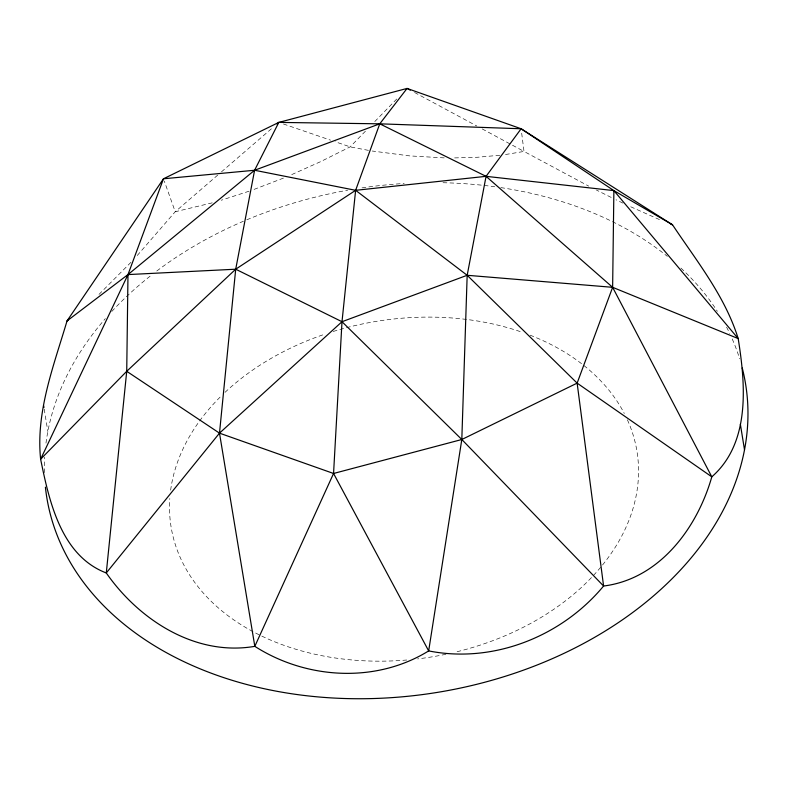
<?xml version="1.0" encoding="UTF-8"?>
<svg xmlns="http://www.w3.org/2000/svg" width="787" height="787" viewBox="0 0 787 787"><rect width="100%" height="100%" fill="white"/><g stroke="black" fill="none" stroke-linecap="round" stroke-linejoin="round"><path stroke-width="0.59" stroke-dasharray="3.94 2.95" d="M137.223 255.529L175.226 211.752L217.763 175.058M130.947 262.317L98.001 295.41M365.434 131.173L350.146 146.874L320.348 161.768L290.157 175.304M374.779 121.572L397.71 98.021M221.472 171.861L273.256 127.189M283.458 178.108L252.873 189.864M249.085 191.202L221.226 200.242M212.254 202.839L175.226 211.752L164.286 181.049M505.5 154.518L524.004 151.438L588.725 186.125M499.794 155.246L477.483 157.252L452.732 157.971M444.212 157.892L409.515 155.885L372.221 151.015M368.483 150.376L350.146 146.874L335.183 141.739M283.409 123.982L330.579 140.165M659.486 219.593L629.708 206.322M622.97 203.125L616.005 199.77M611.233 197.439L596.398 190.031M414.562 92.472L476.794 125.999M482.165 128.891L524.004 151.438L521.427 131.154M44.21 409.073L47.85 431.532M44.456 472.672A353.973 255.057 -9.2 0 1 44.682 457.139M45.98 443.14A353.973 255.057 -9.2 0 1 105.35 318.637M111.784 311.475A353.973 255.057 -9.2 0 1 151.911 274.761M156.77 271.023A353.973 255.057 -9.2 0 1 243.39 221.245M246.764 219.819A353.973 255.057 -9.2 0 1 347.657 190.218M361.99 187.886A353.973 255.057 -9.2 0 1 404.223 183.489M442.992 182.732A353.973 255.057 -9.2 0 1 494.757 186.755M500.788 187.611A353.973 255.057 -9.2 0 1 667.376 256.375M680.893 268.072A353.973 255.057 -9.2 0 1 717.37 311.327M726.558 327.136A353.973 255.057 -9.2 0 1 729.756 333.55M732.215 338.931A353.973 255.057 -9.2 0 1 739.652 358.813M627.367 419.766A235.982 170.041 -9.2 0 1 455.457 652.118M445.944 654.253A235.982 170.041 -9.2 0 1 417.553 658.906M406.751 660.008A235.982 170.041 -9.2 0 1 169.795 498.515M170.641 490.183A235.982 170.041 -9.2 0 1 221.639 395.595M225.023 392.349A235.982 170.041 -9.2 0 1 325.395 333.993M333.206 331.475A235.982 170.041 -9.2 0 1 522.273 332.301M530.084 335.173A235.982 170.041 -9.2 0 1 624.307 413.49"/><path stroke-width="1.18" d="M68.213 320.112L67.023 320.948L127.986 274.584L254.595 170.258L355.626 190.316L486.061 176.337L613.88 190.602L738.186 338.577L612.63 287.314L467.173 275.283L342.001 321.716L219.494 433.145L106.284 572.966L126.727 371.297L127.986 274.584L163.48 178.777L278.805 122.398L407.056 88.429L521.122 128.763L672.531 224.816C696.711 261.077 725.152 296.404 738.186 338.577C745.545 384.577 750.572 442.894 711.802 476.833C697.292 527.91 659.634 579.006 603.59 586.03C561.829 636.378 493.469 663.795 428.669 650.908C375.871 683.549 306.379 679.368 254.811 646.343C195.54 656.535 139.083 620.067 106.284 572.966C61.189 555.75 49.217 501.476 40.629 459.205C35.661 411.837 53.791 365.64 67.023 320.948L163.48 178.777L254.595 170.258L379.767 123.825L521.122 128.763L613.88 190.602L672.531 224.816L671.016 224.236M613.88 190.602L612.63 287.314L577.137 383.131L603.59 586.03L461.812 439.51L342.001 321.716L235.707 269.203L127.986 274.584L40.629 459.205L126.727 371.297L235.707 269.203L355.626 190.316L379.767 123.825L407.056 88.429L410.273 90.161M278.805 122.398L254.595 170.258L235.707 269.203L219.494 433.145L254.811 646.343L333.56 473.479L342.001 321.716L355.626 190.316L467.173 275.283L577.137 383.131L711.802 476.833L612.63 287.314L486.061 176.337L379.767 123.825L278.805 122.398L276.955 123.992M521.122 128.763L486.061 176.337L467.173 275.283L461.812 439.51L428.669 650.908L333.56 473.479L219.494 433.145L126.727 371.297M577.137 383.131L461.812 439.51L333.56 473.479M740.351 424.163L744.512 449.83M43.688 405.866L43.944 407.469M742.259 368.031A353.973 255.057 -9.2 0 1 441.182 691.753A353.973 255.057 -9.2 0 1 45.4 487.143"/></g></svg>
